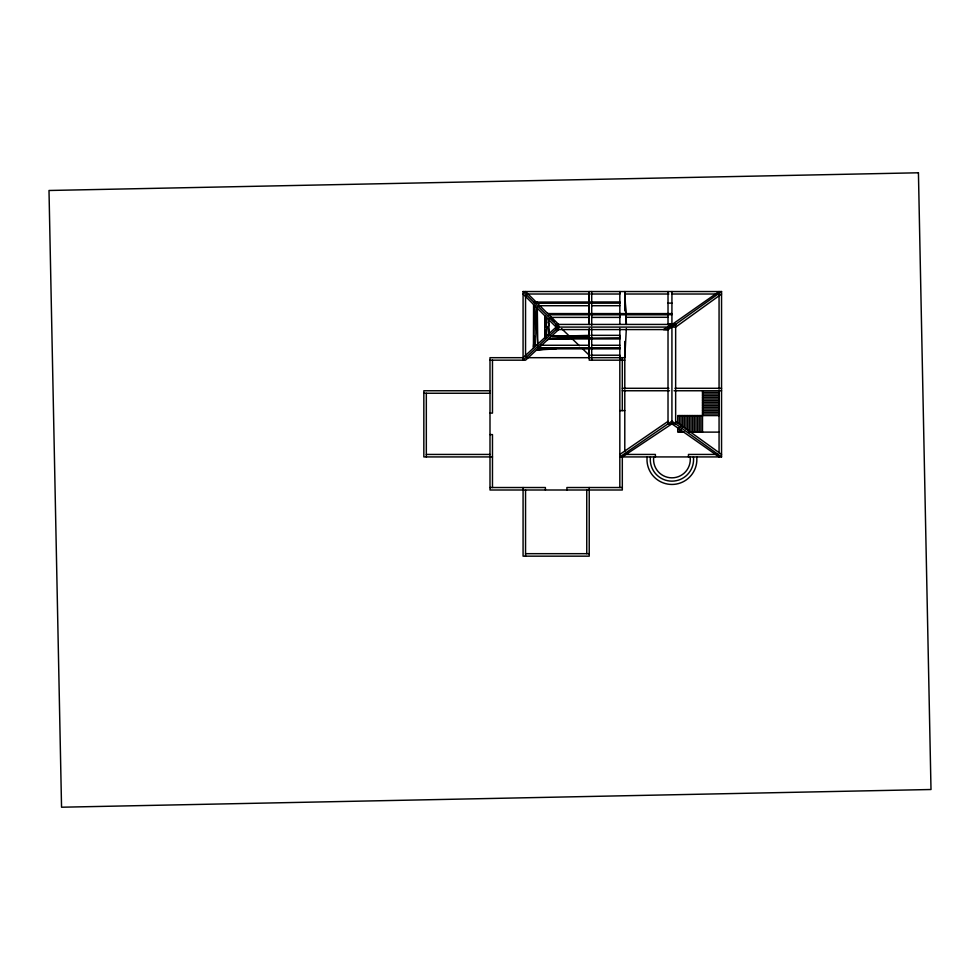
<?xml version="1.0" encoding="UTF-8"?>
<svg xmlns="http://www.w3.org/2000/svg" width="980" height="980" viewBox="0 0 980 980"><rect width="100%" height="100%" fill="white"/><g stroke="black" fill="none" stroke-linecap="round" stroke-linejoin="round"><path stroke-width="1.47" d="M589.225 357.688L589.25 328.582M619.826 357.688L619.862 328.471M591.712 335.332L619.85 335.332L619.862 338.933L548.935 338.933L589.237 336.054L589.237 337.818L548.935 338.933L547.514 339.852M626.343 328.57L624.787 357.688L527.068 357.688M534.431 336.091L533.438 346.712L535.276 345.266L537.763 345.266M535.57 323.951L537.138 307.255M545.762 331.081L545.039 337.377L544.745 329.819L545.909 329.819M548.188 321.33L548.665 318.696M548.91 318.892L548.935 334.829L548.2 326.72L548.923 324.993M548.518 316.05L548.996 313.576L547.514 313.367M548.678 334.07L548.726 334.756L548.2 326.72M556.897 347.753L555.979 348.868L536.538 350.019L556.897 347.753L537.775 348.868L537.763 347.753L540.25 346.577M545.676 326.989L544.745 315.683L544.745 337.647L546.436 336.067L546.436 317.373M721.55 294.012L675.649 327.087L556.15 327.087L523.075 357.688L490 357.688L490 490L622.312 490L622.312 456.925L671.925 423.85L671.925 291.538M721.55 456.925L671.925 421.167L619.826 456.925L721.55 456.925L721.55 291.538L668.017 329.77L663.411 329.574L668.017 327.087L668.017 423.85L675.649 423.85L675.649 324.613L673.211 323.719L671.925 324.429L556.15 324.429L523.075 291.538L523.075 360.175L558.637 327.087L556.15 324.429L556.15 329.574L668.017 329.574M671.925 324.613L719.063 291.538M619.826 454.438L668.017 421.363M589.237 338.933L591.712 337.818L548.935 338.933M545.248 335.491L545.591 337.377L544.745 337.647M533.671 302.073L619.838 301.95L619.862 303.163L534.86 303.249M551.997 336.373L590.181 335.368M548.935 338.541L619.85 337.818M668.017 314.813L548.996 314.788L548.996 313.576L671.925 313.6M523.075 291.538L721.55 291.538M527.068 294.012L589.225 294.012M590.732 294.012L619.826 294.012L619.826 291.538L619.862 324.429M668.887 294.012L624.787 294.012L625.816 314.617M671.925 294.012L717.544 294.012M668.017 303.114L671.925 303.114M533.586 304.523L533.438 348.096M538.829 305.711L589.237 305.711M591.712 305.711L619.838 305.711M668.017 314.69L671.925 314.69M625.938 317.3L626.049 313.6L626.049 317.3L668.017 317.3M550.478 317.398L589.237 317.398M591.712 317.398L619.85 317.398L619.862 313.576M668.017 323.719L671.925 323.719M668.017 291.538L668.017 324.613L675.649 324.613L671.925 324.429M550.662 336.054L589.237 336.054L551.924 336.422L580.283 336.446M540.788 345.266L589.237 345.266M591.712 345.266L619.838 345.266M537.763 347.753L619.838 347.753L619.862 348.868L546.877 348.868M590.732 355.213L619.826 355.213L619.826 487.526M490 360.175L525.549 360.175L558.637 329.574L558.637 324.429L525.549 291.538M624.787 360.175L589.225 360.175L589.225 349.088M622.312 388.288L668.887 388.288M674.963 388.288L721.55 388.288M490 390.763L423.838 390.763L423.838 456.925L492.475 456.925M622.312 390.763L669.561 390.763M674.044 390.763L721.55 390.763M702.525 392.416L719.063 392.416M423.838 393.25L490 393.25M702.525 394.07L719.063 394.07M702.525 395.724L719.063 395.724M702.525 397.39L719.063 397.39M702.525 399.044L719.063 399.044M702.525 400.698L719.063 400.698M702.525 402.351L719.063 402.351M702.525 404.005L719.063 404.005M702.525 405.659L719.063 405.659M702.525 407.313L719.063 407.313M702.525 408.966L719.063 408.966M619.826 410.62L624.787 410.62M702.525 410.62L719.063 410.62M702.525 412.274L719.063 412.274M490 413.095L492.475 413.095L492.475 360.175M702.525 413.928L719.063 413.928M719.063 415.581L677.719 415.581L677.719 423.103M684.334 432.119L677.719 432.119L677.719 427.611M719.063 432.119L689.295 432.119L689.295 415.581M490 434.593L492.475 434.593L492.475 487.526M426.325 454.438L490 454.438M624.787 454.438L655.387 454.438L655.387 456.925M717.532 454.438L688.462 454.438L688.462 456.925M490 487.526L545.395 487.526L545.395 490M622.312 487.526L566.905 487.526L566.905 490M525.549 553.676L589.225 553.676M668.017 324.613L671.925 327.087M671.925 423.85L719.063 456.925M675.649 421.363L721.55 454.438M547.943 322.653L548.923 323.461M550.809 318.28L554.104 321.44M561.565 328.619L569.466 336.214M571.659 338.333L579.351 345.707M581.802 348.072L589.225 355.213M523.075 294.012L556.15 327.087M537.653 343.747L534.798 305.736L535.288 346.393M626.428 324.429L624.787 291.538L624.787 310.844M625.938 317.128L626.293 324.294M537.297 307.255L537.751 343.747M589.25 324.429L589.225 291.538L589.225 301.668M719.063 294.012L719.063 389.256M719.063 390.763L719.063 452.956M702.525 390.763L702.501 432.131M700.872 415.581L700.872 432.131M699.218 415.581L699.218 432.119M697.564 415.581L697.564 432.119M695.91 415.581L695.91 432.119M694.257 415.581L694.257 432.119M692.603 415.581L692.603 432.119M690.949 415.581L690.949 432.119M687.642 415.581L687.642 430.612M685.988 415.581L685.988 429.118M684.334 415.581L684.334 427.611M682.68 415.581L682.68 427.611M681.027 415.581L681.027 426.104M681.027 429.118L681.027 432.119M679.373 415.581L679.373 424.597M679.373 427.611L679.373 432.119M624.787 341.444L624.787 389.293M624.787 390.763L624.787 451.547M622.312 357.688L622.312 410.62M591.712 291.538L591.712 325.593M591.712 328.471L591.712 360.175M589.237 303.163L589.225 313.906M589.237 314.788L589.225 324.613M589.225 329.207L589.225 335.319M589.225 338.382L589.237 347.753M589.225 487.526L589.225 556.162L523.075 556.162L523.075 487.526M586.751 490L586.751 553.676M525.549 295.531L525.549 356.169M525.549 490L525.549 556.162M426.325 393.25L426.325 456.925M696.731 456.925A24.941 24.941 0 0 1 671.925 484.451A24.941 24.941 0 0 1 647.119 456.925M693.423 456.925A21.658 21.658 0 0 1 671.925 481.143A21.658 21.658 0 0 1 650.426 456.925M690.116 456.925A18.375 18.375 0 0 1 671.925 477.836A18.375 18.375 0 0 1 653.734 456.925M537.31 303.163L537.297 301.95L537.31 303.163M918.432 172.786L49 190.488L61.544 807.214L931 789.513L918.432 172.786"/></g></svg>
